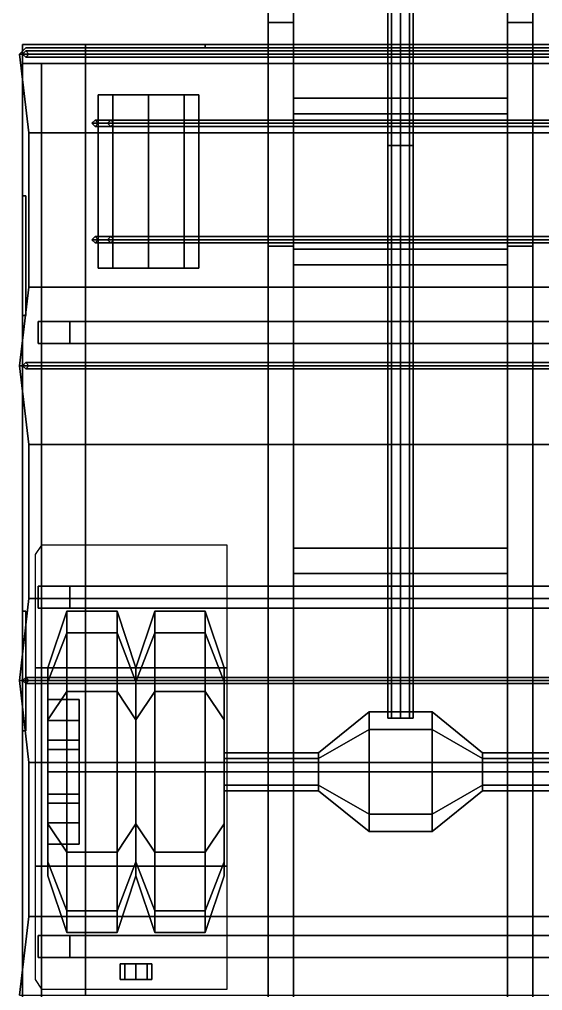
# Model space of a CAD drawing. Header units: millimetres. Extents: x -6.8 to 5, y -4.5 to 4.4.
# Drawn here: x -1.21 to 0.451, y -2.665 to 0.42 of the extents above; entities that cross this region are included whole.
import ezdxf

# ---------------------------------------------------------------- set-up
doc = ezdxf.new("R2010")
doc.units = ezdxf.units.MM
for name, color, linetype in [('cargo_bed', 3, 'Continuous'), ('fenders', 6, 'Continuous'), ('hardback', 6, 'Continuous'), ('tent', 4, 'Continuous'), ('wheels', 2, 'Continuous')]:
    doc.layers.add(name, color=color, linetype=linetype)

msp = doc.modelspace()

# ---------------------------------------------------------------- linework, layer by layer
for points in [[(-0.42, 2.78, 0.69), (-0.42, 0.41, 0.61), (-0.42, -0.3, 0.78), (-0.42, 2.78, 0.78)], [(-0.34, 2.78, 0.69), (-0.34, 0.41, 0.61), (-0.42, 0.41, 0.61), (-0.42, 2.78, 0.69)], [(-0.42, 2.78, 0.78), (-0.42, -0.3, 0.78), (-0.34, -0.3, 0.78), (-0.34, 2.78, 0.78)], [(-0.34, -0.3, 0.78), (-0.34, 0.41, 0.61), (-0.34, 2.78, 0.69), (-0.34, 2.78, 0.78)], [(0.34, 2.78, 0.69), (0.34, 0.41, 0.61), (0.34, -0.3, 0.78), (0.34, 2.78, 0.78)], [(0.34, 2.78, 0.78), (0.34, -0.3, 0.78), (0.42, -0.3, 0.78), (0.42, 2.78, 0.78)], [(0.42, 2.78, 0.69), (0.42, 0.41, 0.61), (0.34, 0.41, 0.61), (0.34, 2.78, 0.69)], [(0.42, -0.3, 0.78), (0.42, 0.41, 0.61), (0.42, 2.78, 0.69), (0.42, 2.78, 0.78)], [(-0.0283, 1.81, 0.4983), (-0.04, 1.81, 0.47), (-0.04, 0.02, 0.66), (-0.0283, 0.02, 0.6883)], [(-0.04, 1.81, 0.47), (-0.0283, 1.81, 0.4417), (-0.0283, 0.02, 0.6317), (-0.04, 0.02, 0.66)], [(0, 1.81, 0.51), (-0.0283, 1.81, 0.4983), (-0.0283, 0.02, 0.6883), (0, 0.02, 0.7)], [(-0.0283, 1.81, 0.4417), (0, 1.81, 0.43), (0, 0.02, 0.62), (-0.0283, 0.02, 0.6317)], [(0.0283, 1.81, 0.4983), (0, 1.81, 0.51), (0, 0.02, 0.7), (0.0283, 0.02, 0.6883)], [(0, 1.81, 0.43), (0.0283, 1.81, 0.4417), (0.0283, 0.02, 0.6317), (0, 0.02, 0.62)], [(0.04, 1.81, 0.47), (0.0283, 1.81, 0.4983), (0.0283, 0.02, 0.6883), (0.04, 0.02, 0.66)], [(0.0283, 1.81, 0.4417), (0.04, 1.81, 0.47), (0.04, 0.02, 0.66), (0.0283, 0.02, 0.6317)], [(-0.42, 0.41, 0.61), (-0.42, -3.17, 0.61), (-0.42, -3.17, 0.78), (-0.42, -0.3, 0.78)], [(-0.34, 0.41, 0.61), (-0.34, -3.09, 0.61), (-0.42, -3.17, 0.61), (-0.42, 0.41, 0.61)], [(-0.34, -3.09, 0.78), (-0.34, -3.09, 0.61), (-0.34, 0.41, 0.61), (-0.34, -0.3, 0.78)], [(0.34, 0.41, 0.61), (0.34, -3.09, 0.61), (0.34, -3.09, 0.78), (0.34, -0.3, 0.78)], [(0.42, 0.41, 0.61), (0.42, -3.17, 0.61), (0.34, -3.09, 0.61), (0.34, 0.41, 0.61)], [(0.42, -3.17, 0.78), (0.42, -3.17, 0.61), (0.42, 0.41, 0.61), (0.42, -0.3, 0.78)], [(-0.96, 0.18, 0.66), (-0.6869, 0.18, 0.5469), (-0.8, 0.18, 0.5), (-0.9131, 0.18, 0.5469)], [(-0.9131, 0.18, 0.7731), (-0.64, 0.18, 0.66), (-0.6869, 0.18, 0.5469), (-0.96, 0.18, 0.66)], [(-0.96, 0.18, 0.66), (-0.9131, 0.18, 0.5469), (-0.9131, -0.37, 0.5469), (-0.96, -0.37, 0.66)], [(-0.9131, 0.18, 0.7731), (-0.96, 0.18, 0.66), (-0.96, -0.37, 0.66), (-0.9131, -0.37, 0.7731)], [(-0.9131, 0.18, 0.5469), (-0.8, 0.18, 0.5), (-0.8, -0.37, 0.5), (-0.9131, -0.37, 0.5469)], [(-0.8, 0.18, 0.82), (-0.9131, 0.18, 0.7731), (-0.9131, -0.37, 0.7731), (-0.8, -0.37, 0.82)], [(-0.8, 0.18, 0.82), (-0.6869, 0.18, 0.7731), (-0.64, 0.18, 0.66), (-0.9131, 0.18, 0.7731)], [(-0.8, 0.18, 0.5), (-0.6869, 0.18, 0.5469), (-0.6869, -0.37, 0.5469), (-0.8, -0.37, 0.5)], [(-0.6869, 0.18, 0.7731), (-0.8, 0.18, 0.82), (-0.8, -0.37, 0.82), (-0.6869, -0.37, 0.7731)], [(-0.6869, 0.18, 0.5469), (-0.64, 0.18, 0.66), (-0.64, -0.37, 0.66), (-0.6869, -0.37, 0.5469)], [(-0.64, 0.18, 0.66), (-0.6869, 0.18, 0.7731), (-0.6869, -0.37, 0.7731), (-0.64, -0.37, 0.66)], [(0, 0.17, 0.5), (0, 0.17, 0.48), (-0.34, 0.17, 0.61), (-0.34, 0.17, 0.63)], [(-0.34, 0.12, 0.61), (-0.34, 0.17, 0.61), (0, 0.17, 0.48), (0, 0.12, 0.48)], [(0, 0.12, 0.5), (0, 0.17, 0.5), (-0.34, 0.17, 0.63), (-0.34, 0.12, 0.63)], [(0, 0.17, 0.5), (0, 0.12, 0.5), (0.34, 0.12, 0.63), (0.34, 0.17, 0.63)], [(0.34, 0.17, 0.63), (0.34, 0.17, 0.61), (0, 0.17, 0.48), (0, 0.17, 0.5)], [(0.34, 0.17, 0.61), (0.34, 0.12, 0.61), (0, 0.12, 0.48), (0, 0.17, 0.48)], [(-0.92, 0.1, 0.53), (-0.93, 0.09, 0.52), (-0.98, 0.09, 0.66), (-0.97, 0.1, 0.66)], [(-0.93, 0.09, 0.8), (-0.92, 0.1, 0.79), (-0.97, 0.1, 0.66), (-0.98, 0.09, 0.66)], [(-0.91, 0.09, 0.54), (-0.92, 0.1, 0.53), (-0.97, 0.1, 0.66), (-0.96, 0.09, 0.66)], [(-0.92, 0.1, 0.79), (-0.91, 0.09, 0.78), (-0.96, 0.09, 0.66), (-0.97, 0.1, 0.66)], [(-0.8, 0.1, 0.49), (-0.8, 0.09, 0.48), (-0.93, 0.09, 0.52), (-0.92, 0.1, 0.53)], [(-0.8, 0.09, 0.84), (-0.8, 0.1, 0.83), (-0.92, 0.1, 0.79), (-0.93, 0.09, 0.8)], [(-0.8, 0.09, 0.5), (-0.8, 0.1, 0.49), (-0.92, 0.1, 0.53), (-0.91, 0.09, 0.54)], [(-0.8, 0.1, 0.83), (-0.8, 0.09, 0.82), (-0.91, 0.09, 0.78), (-0.92, 0.1, 0.79)], [(0.8, 0.1, 0.49), (0.8, 0.09, 0.48), (-0.8, 0.09, 0.48), (-0.8, 0.1, 0.49)], [(0.8, 0.09, 0.5), (0.8, 0.1, 0.49), (-0.8, 0.1, 0.49), (-0.8, 0.09, 0.5)], [(0.8, 0.09, 0.84), (0.8, 0.1, 0.83), (-0.8, 0.1, 0.83), (-0.8, 0.09, 0.84)], [(0.8, 0.1, 0.83), (0.8, 0.09, 0.82), (-0.8, 0.09, 0.82), (-0.8, 0.1, 0.83)], [(-0.34, 0.12, 0.63), (-0.34, 0.12, 0.61), (0, 0.12, 0.48), (0, 0.12, 0.5)], [(0, 0.12, 0.5), (0, 0.12, 0.48), (0.34, 0.12, 0.61), (0.34, 0.12, 0.63)], [(-0.93, 0.09, 0.52), (-0.92, 0.08, 0.53), (-0.97, 0.08, 0.66), (-0.98, 0.09, 0.66)], [(-0.92, 0.08, 0.79), (-0.93, 0.09, 0.8), (-0.98, 0.09, 0.66), (-0.97, 0.08, 0.66)], [(-0.92, 0.08, 0.53), (-0.91, 0.09, 0.54), (-0.96, 0.09, 0.66), (-0.97, 0.08, 0.66)], [(-0.91, 0.09, 0.78), (-0.92, 0.08, 0.79), (-0.97, 0.08, 0.66), (-0.96, 0.09, 0.66)], [(-0.8, 0.09, 0.48), (-0.8, 0.08, 0.49), (-0.92, 0.08, 0.53), (-0.93, 0.09, 0.52)], [(-0.8, 0.08, 0.83), (-0.8, 0.09, 0.84), (-0.93, 0.09, 0.8), (-0.92, 0.08, 0.79)], [(-0.8, 0.08, 0.49), (-0.8, 0.09, 0.5), (-0.91, 0.09, 0.54), (-0.92, 0.08, 0.53)], [(-0.8, 0.09, 0.82), (-0.8, 0.08, 0.83), (-0.92, 0.08, 0.79), (-0.91, 0.09, 0.78)], [(0.8, 0.09, 0.48), (0.8, 0.08, 0.49), (-0.8, 0.08, 0.49), (-0.8, 0.09, 0.48)], [(0.8, 0.08, 0.49), (0.8, 0.09, 0.5), (-0.8, 0.09, 0.5), (-0.8, 0.08, 0.49)], [(0.8, 0.08, 0.83), (0.8, 0.09, 0.84), (-0.8, 0.09, 0.84), (-0.8, 0.08, 0.83)], [(0.8, 0.09, 0.82), (0.8, 0.08, 0.83), (-0.8, 0.08, 0.83), (-0.8, 0.09, 0.82)], [(-0.0283, 0.02, 0.6883), (-0.04, 0.02, 0.66), (-0.04, -1.8, 0.47), (-0.0283, -1.8, 0.4983)], [(-0.04, 0.02, 0.66), (-0.0283, 0.02, 0.6317), (-0.0283, -1.8, 0.4417), (-0.04, -1.8, 0.47)], [(0, 0.02, 0.7), (-0.0283, 0.02, 0.6883), (-0.0283, -1.8, 0.4983), (0, -1.8, 0.51)], [(-0.0283, 0.02, 0.6317), (0, 0.02, 0.62), (0, -1.8, 0.43), (-0.0283, -1.8, 0.4417)], [(0.0283, 0.02, 0.6883), (0, 0.02, 0.7), (0, -1.8, 0.51), (0.0283, -1.8, 0.4983)], [(0, 0.02, 0.62), (0.0283, 0.02, 0.6317), (0.0283, -1.8, 0.4417), (0, -1.8, 0.43)], [(0.04, 0.02, 0.66), (0.0283, 0.02, 0.6883), (0.0283, -1.8, 0.4983), (0.04, -1.8, 0.47)], [(0.0283, 0.02, 0.6317), (0.04, 0.02, 0.66), (0.04, -1.8, 0.47), (0.0283, -1.8, 0.4417)], [(-0.92, -0.27, 0.53), (-0.93, -0.28, 0.52), (-0.98, -0.28, 0.66), (-0.97, -0.27, 0.66)], [(-0.93, -0.28, 0.8), (-0.92, -0.27, 0.79), (-0.97, -0.27, 0.66), (-0.98, -0.28, 0.66)], [(-0.91, -0.28, 0.54), (-0.92, -0.27, 0.53), (-0.97, -0.27, 0.66), (-0.96, -0.28, 0.66)], [(-0.92, -0.27, 0.79), (-0.91, -0.28, 0.78), (-0.96, -0.28, 0.66), (-0.97, -0.27, 0.66)], [(-0.8, -0.27, 0.49), (-0.8, -0.28, 0.48), (-0.93, -0.28, 0.52), (-0.92, -0.27, 0.53)], [(-0.8, -0.28, 0.84), (-0.8, -0.27, 0.83), (-0.92, -0.27, 0.79), (-0.93, -0.28, 0.8)], [(-0.8, -0.28, 0.5), (-0.8, -0.27, 0.49), (-0.92, -0.27, 0.53), (-0.91, -0.28, 0.54)], [(-0.8, -0.27, 0.83), (-0.8, -0.28, 0.82), (-0.91, -0.28, 0.78), (-0.92, -0.27, 0.79)], [(0.8, -0.27, 0.49), (0.8, -0.28, 0.48), (-0.8, -0.28, 0.48), (-0.8, -0.27, 0.49)], [(0.8, -0.28, 0.5), (0.8, -0.27, 0.49), (-0.8, -0.27, 0.49), (-0.8, -0.28, 0.5)], [(0.8, -0.28, 0.84), (0.8, -0.27, 0.83), (-0.8, -0.27, 0.83), (-0.8, -0.28, 0.84)], [(0.8, -0.27, 0.83), (0.8, -0.28, 0.82), (-0.8, -0.28, 0.82), (-0.8, -0.27, 0.83)], [(-0.93, -0.28, 0.52), (-0.92, -0.29, 0.53), (-0.97, -0.29, 0.66), (-0.98, -0.28, 0.66)], [(-0.92, -0.29, 0.79), (-0.93, -0.28, 0.8), (-0.98, -0.28, 0.66), (-0.97, -0.29, 0.66)], [(-0.92, -0.29, 0.53), (-0.91, -0.28, 0.54), (-0.96, -0.28, 0.66), (-0.97, -0.29, 0.66)], [(-0.91, -0.28, 0.78), (-0.92, -0.29, 0.79), (-0.97, -0.29, 0.66), (-0.96, -0.28, 0.66)], [(-0.8, -0.28, 0.48), (-0.8, -0.29, 0.49), (-0.92, -0.29, 0.53), (-0.93, -0.28, 0.52)], [(-0.8, -0.29, 0.83), (-0.8, -0.28, 0.84), (-0.93, -0.28, 0.8), (-0.92, -0.29, 0.79)], [(-0.8, -0.29, 0.49), (-0.8, -0.28, 0.5), (-0.91, -0.28, 0.54), (-0.92, -0.29, 0.53)], [(-0.8, -0.28, 0.82), (-0.8, -0.29, 0.83), (-0.92, -0.29, 0.79), (-0.91, -0.28, 0.78)], [(0.8, -0.28, 0.48), (0.8, -0.29, 0.49), (-0.8, -0.29, 0.49), (-0.8, -0.28, 0.48)], [(0.8, -0.29, 0.49), (0.8, -0.28, 0.5), (-0.8, -0.28, 0.5), (-0.8, -0.29, 0.49)], [(0.8, -0.29, 0.83), (0.8, -0.28, 0.84), (-0.8, -0.28, 0.84), (-0.8, -0.29, 0.83)], [(0.8, -0.28, 0.82), (0.8, -0.29, 0.83), (-0.8, -0.29, 0.83), (-0.8, -0.28, 0.82)], [(-0.42, -0.3, 0.95), (-0.42, -3.69, 0.95), (-0.34, -3.69, 0.95), (-0.34, -0.3, 0.95)], [(-0.42, -0.3, 0.78), (-0.42, -3.17, 0.78), (-0.42, -3.69, 0.95), (-0.42, -0.3, 0.95)], [(-0.34, -0.3, 0.95), (-0.34, -0.3, 0.78), (-0.42, -0.3, 0.78), (-0.42, -0.3, 0.95)], [(-0.34, -3.69, 0.95), (-0.34, -3.17, 0.78), (-0.34, -0.3, 0.78), (-0.34, -0.3, 0.95)], [(0.34, -0.3, 0.78), (0.34, -3.17, 0.78), (0.34, -3.69, 0.95), (0.34, -0.3, 0.95)], [(0.34, -0.3, 0.95), (0.34, -3.69, 0.95), (0.42, -3.69, 0.95), (0.42, -0.3, 0.95)], [(0.42, -0.3, 0.95), (0.42, -0.3, 0.78), (0.34, -0.3, 0.78), (0.34, -0.3, 0.95)], [(0.42, -3.69, 0.95), (0.42, -3.17, 0.78), (0.42, -0.3, 0.78), (0.42, -0.3, 0.95)], [(0, -0.31, 0.5), (0, -0.31, 0.48), (-0.34, -0.31, 0.61), (-0.34, -0.31, 0.63)], [(0, -0.36, 0.5), (0, -0.31, 0.5), (-0.34, -0.31, 0.63), (-0.34, -0.36, 0.63)], [(-0.34, -0.36, 0.61), (-0.34, -0.31, 0.61), (0, -0.31, 0.48), (0, -0.36, 0.48)], [(0, -0.31, 0.5), (0, -0.36, 0.5), (0.34, -0.36, 0.63), (0.34, -0.31, 0.63)], [(0.34, -0.31, 0.63), (0.34, -0.31, 0.61), (0, -0.31, 0.48), (0, -0.31, 0.5)], [(0.34, -0.31, 0.61), (0.34, -0.36, 0.61), (0, -0.36, 0.48), (0, -0.31, 0.48)], [(-0.6869, -0.37, 0.7731), (-0.96, -0.37, 0.66), (-0.9131, -0.37, 0.5469), (-0.64, -0.37, 0.66)], [(-0.8, -0.37, 0.82), (-0.9131, -0.37, 0.7731), (-0.96, -0.37, 0.66), (-0.6869, -0.37, 0.7731)], [(-0.64, -0.37, 0.66), (-0.9131, -0.37, 0.5469), (-0.8, -0.37, 0.5), (-0.6869, -0.37, 0.5469)], [(-0.34, -0.36, 0.63), (-0.34, -0.36, 0.61), (0, -0.36, 0.48), (0, -0.36, 0.5)], [(0, -0.36, 0.5), (0, -0.36, 0.48), (0.34, -0.36, 0.61), (0.34, -0.36, 0.63)], [(0.34, -1.26, 0.78), (0.34, -1.26, 0.61), (-0.34, -1.26, 0.61), (-0.34, -1.26, 0.78)], [(-0.34, -1.26, 0.61), (0.34, -1.26, 0.61), (0.34, -1.34, 0.61), (-0.34, -1.34, 0.61)], [(-0.34, -1.34, 0.78), (0.34, -1.34, 0.78), (0.34, -1.26, 0.78), (-0.34, -1.26, 0.78)], [(-0.34, -1.34, 0.61), (0.34, -1.34, 0.61), (0.34, -1.34, 0.78), (-0.34, -1.34, 0.78)], [(-0.26, -1.91, 0.47), (-0.26, -1.9276, 0.5124), (-0.1, -1.8356, 0.6044), (-0.1, -1.78, 0.47)], [(-0.26, -1.9276, 0.4276), (-0.26, -1.91, 0.47), (-0.1, -1.78, 0.47), (-0.1, -1.8356, 0.3356)], [(0.1, -1.8356, 0.6044), (0.1, -1.78, 0.47), (-0.1, -1.78, 0.47), (-0.1, -1.8356, 0.6044)], [(0.1, -1.78, 0.47), (0.1, -1.8356, 0.3356), (-0.1, -1.8356, 0.3356), (-0.1, -1.78, 0.47)], [(0.26, -1.9276, 0.5124), (0.26, -1.91, 0.47), (0.1, -1.78, 0.47), (0.1, -1.8356, 0.6044)], [(0.26, -1.91, 0.47), (0.26, -1.9276, 0.4276), (0.1, -1.8356, 0.3356), (0.1, -1.78, 0.47)], [(-0.26, -1.9276, 0.5124), (-0.26, -1.97, 0.53), (-0.1, -1.97, 0.66), (-0.1, -1.8356, 0.6044)], [(-0.26, -1.97, 0.41), (-0.26, -1.9276, 0.4276), (-0.1, -1.8356, 0.3356), (-0.1, -1.97, 0.28)], [(0.1, -1.97, 0.66), (0.1, -1.8356, 0.6044), (-0.1, -1.8356, 0.6044), (-0.1, -1.97, 0.66)], [(0.1, -1.8356, 0.3356), (0.1, -1.97, 0.28), (-0.1, -1.97, 0.28), (-0.1, -1.8356, 0.3356)], [(0.26, -1.97, 0.53), (0.26, -1.9276, 0.5124), (0.1, -1.8356, 0.6044), (0.1, -1.97, 0.66)], [(0.26, -1.9276, 0.4276), (0.26, -1.97, 0.41), (0.1, -1.97, 0.28), (0.1, -1.8356, 0.3356)], [(-0.26, -1.9276, 0.5124), (-0.26, -1.91, 0.47), (-0.56, -1.91, 0.47), (-0.56, -1.9276, 0.5124)], [(-0.26, -1.91, 0.47), (-0.26, -1.9276, 0.4276), (-0.56, -1.9276, 0.4276), (-0.56, -1.91, 0.47)], [(0.26, -1.91, 0.47), (0.26, -1.9276, 0.5124), (0.56, -1.9276, 0.5124), (0.56, -1.91, 0.47)], [(0.26, -1.9276, 0.4276), (0.26, -1.91, 0.47), (0.56, -1.91, 0.47), (0.56, -1.9276, 0.4276)], [(-0.26, -1.97, 0.53), (-0.26, -1.9276, 0.5124), (-0.56, -1.9276, 0.5124), (-0.56, -1.97, 0.53)], [(-0.26, -1.9276, 0.4276), (-0.26, -1.97, 0.41), (-0.56, -1.97, 0.41), (-0.56, -1.9276, 0.4276)], [(0.26, -1.9276, 0.5124), (0.26, -1.97, 0.53), (0.56, -1.97, 0.53), (0.56, -1.9276, 0.5124)], [(0.26, -1.97, 0.41), (0.26, -1.9276, 0.4276), (0.56, -1.9276, 0.4276), (0.56, -1.97, 0.41)], [(-0.26, -2.0124, 0.5124), (-0.26, -1.97, 0.53), (-0.56, -1.97, 0.53), (-0.56, -2.0124, 0.5124)], [(-0.26, -1.97, 0.41), (-0.26, -2.0124, 0.4276), (-0.56, -2.0124, 0.4276), (-0.56, -1.97, 0.41)], [(-0.26, -1.97, 0.53), (-0.26, -2.0124, 0.5124), (-0.1, -2.1044, 0.6044), (-0.1, -1.97, 0.66)], [(-0.26, -2.0124, 0.4276), (-0.26, -1.97, 0.41), (-0.1, -1.97, 0.28), (-0.1, -2.1044, 0.3356)], [(0.1, -2.1044, 0.6044), (0.1, -1.97, 0.66), (-0.1, -1.97, 0.66), (-0.1, -2.1044, 0.6044)], [(0.1, -1.97, 0.28), (0.1, -2.1044, 0.3356), (-0.1, -2.1044, 0.3356), (-0.1, -1.97, 0.28)], [(0.26, -2.0124, 0.5124), (0.26, -1.97, 0.53), (0.1, -1.97, 0.66), (0.1, -2.1044, 0.6044)], [(0.26, -1.97, 0.41), (0.26, -2.0124, 0.4276), (0.1, -2.1044, 0.3356), (0.1, -1.97, 0.28)], [(0.26, -1.97, 0.53), (0.26, -2.0124, 0.5124), (0.56, -2.0124, 0.5124), (0.56, -1.97, 0.53)], [(0.26, -2.0124, 0.4276), (0.26, -1.97, 0.41), (0.56, -1.97, 0.41), (0.56, -2.0124, 0.4276)], [(-0.26, -2.03, 0.47), (-0.26, -2.0124, 0.5124), (-0.56, -2.0124, 0.5124), (-0.56, -2.03, 0.47)], [(-0.26, -2.0124, 0.4276), (-0.26, -2.03, 0.47), (-0.56, -2.03, 0.47), (-0.56, -2.0124, 0.4276)], [(-0.26, -2.0124, 0.5124), (-0.26, -2.03, 0.47), (-0.1, -2.16, 0.47), (-0.1, -2.1044, 0.6044)], [(-0.26, -2.03, 0.47), (-0.26, -2.0124, 0.4276), (-0.1, -2.1044, 0.3356), (-0.1, -2.16, 0.47)], [(0.26, -2.03, 0.47), (0.26, -2.0124, 0.5124), (0.1, -2.1044, 0.6044), (0.1, -2.16, 0.47)], [(0.26, -2.0124, 0.4276), (0.26, -2.03, 0.47), (0.1, -2.16, 0.47), (0.1, -2.1044, 0.3356)], [(0.26, -2.0124, 0.5124), (0.26, -2.03, 0.47), (0.56, -2.03, 0.47), (0.56, -2.0124, 0.5124)], [(0.26, -2.03, 0.47), (0.26, -2.0124, 0.4276), (0.56, -2.0124, 0.4276), (0.56, -2.03, 0.47)], [(0.1, -2.16, 0.47), (0.1, -2.1044, 0.6044), (-0.1, -2.1044, 0.6044), (-0.1, -2.16, 0.47)], [(0.1, -2.1044, 0.3356), (0.1, -2.16, 0.47), (-0.1, -2.16, 0.47), (-0.1, -2.1044, 0.3356)], [(-0.8754, -2.58, 0.7454), (-0.89, -2.58, 0.71), (-0.89, -2.63, 0.71), (-0.8754, -2.63, 0.7454)], [(-0.89, -2.58, 0.71), (-0.8754, -2.58, 0.6746), (-0.8754, -2.63, 0.6746), (-0.89, -2.63, 0.71)], [(-0.84, -2.58, 0.76), (-0.8754, -2.58, 0.7454), (-0.8754, -2.63, 0.7454), (-0.84, -2.63, 0.76)], [(-0.8754, -2.58, 0.6746), (-0.84, -2.58, 0.66), (-0.84, -2.63, 0.66), (-0.8754, -2.63, 0.6746)], [(-0.8046, -2.58, 0.7454), (-0.84, -2.58, 0.76), (-0.84, -2.63, 0.76), (-0.8046, -2.63, 0.7454)], [(-0.84, -2.58, 0.66), (-0.8046, -2.58, 0.6746), (-0.8046, -2.63, 0.6746), (-0.84, -2.63, 0.66)], [(-0.79, -2.58, 0.71), (-0.8046, -2.58, 0.7454), (-0.8046, -2.63, 0.7454), (-0.79, -2.63, 0.71)], [(-0.8046, -2.58, 0.6746), (-0.79, -2.58, 0.71), (-0.79, -2.63, 0.71), (-0.8046, -2.63, 0.6746)], [(-0.8754, -2.63, 0.7454), (-0.89, -2.63, 0.71), (-0.8754, -2.63, 0.6746), (-0.84, -2.63, 0.66)], [(-0.84, -2.63, 0.76), (-0.8754, -2.63, 0.7454), (-0.79, -2.63, 0.71), (-0.8046, -2.63, 0.7454)], [(-0.8754, -2.63, 0.7454), (-0.84, -2.63, 0.66), (-0.8046, -2.63, 0.6746), (-0.79, -2.63, 0.71)]]:
    msp.add_3dface(points)
at = {"layer": 'cargo_bed'}
for points in [[(1.2, 0.34, 1.13), (1.2, -3.7, 1.13), (-1.2, -3.7, 1.13), (-1.2, 0.34, 1.13)], [(-1.2, 0.34, 1.85), (-1.2, 0.28, 1.85), (1.2, 0.28, 1.85), (1.2, 0.34, 1.85)], [(-1.2, 0.28, 1.74), (-1.2, 0.28, 1.85), (-1.2, 0.34, 1.85), (-1.2, 0.34, 1.13)], [(-1.2, 0.34, 1.13), (-1.2, 0.34, 1.85), (1.2, 0.34, 1.85), (1.2, 0.34, 1.13)], [(-1.2, -3.7, 1.13), (-1.2, -3.7, 1.74), (-1.2, 0.28, 1.74), (-1.2, 0.34, 1.13)], [(-1.2, 0.31, 2.56), (-1.19, 0.32, 2.56), (-1.19, 0.32, 1.85), (-1.2, 0.31, 1.85)], [(-1, 0.31, 2.73), (-1, 0.32, 2.72), (-1.19, 0.32, 2.56), (-1.2, 0.31, 2.56)], [(-1.19, 0.3, 2.56), (-1.2, 0.31, 2.56), (-1.2, 0.31, 1.85), (-1.19, 0.3, 1.85)], [(-1, 0.3, 2.72), (-1, 0.31, 2.73), (-1.2, 0.31, 2.56), (-1.19, 0.3, 2.56)], [(-1.19, 0.32, 2.56), (-1.18, 0.31, 2.56), (-1.18, 0.31, 1.85), (-1.19, 0.32, 1.85)], [(-1, 0.32, 2.72), (-1, 0.31, 2.71), (-1.18, 0.31, 2.56), (-1.19, 0.32, 2.56)], [(-1.18, 0.31, 2.56), (-1.19, 0.3, 2.56), (-1.19, 0.3, 1.85), (-1.18, 0.31, 1.85)], [(-1, 0.31, 2.71), (-1, 0.3, 2.72), (-1.19, 0.3, 2.56), (-1.18, 0.31, 2.56)], [(1, 0.31, 2.73), (1, 0.32, 2.72), (-1, 0.32, 2.72), (-1, 0.31, 2.73)], [(1, 0.32, 2.72), (1, 0.31, 2.71), (-1, 0.31, 2.71), (-1, 0.32, 2.72)], [(1, 0.3, 2.72), (1, 0.31, 2.73), (-1, 0.31, 2.73), (-1, 0.3, 2.72)], [(1, 0.31, 2.71), (1, 0.3, 2.72), (-1, 0.3, 2.72), (-1, 0.31, 2.71)], [(-1.2, -3.7, 1.74), (-1.14, -3.64, 1.74), (-1.14, 0.28, 1.74), (-1.2, 0.28, 1.74)], [(1.2, 0.28, 1.74), (1.2, 0.28, 1.85), (-1.2, 0.28, 1.85), (-1.2, 0.28, 1.74)], [(-1.14, 0.28, 1.19), (-1.14, -3.64, 1.19), (1.14, -3.64, 1.19), (1.14, 0.28, 1.19)], [(1.14, 0.28, 1.19), (1.14, 0.28, 1.74), (-1.14, 0.28, 1.74), (-1.14, 0.28, 1.19)], [(-1.14, 0.28, 1.19), (-1.14, 0.28, 1.74), (-1.14, -3.64, 1.74), (-1.14, -3.64, 1.19)], [(-1.15, -0.54, 1.05), (-1.15, -0.61, 1.05), (-1.15, -0.61, 1.13), (-1.15, -0.54, 1.13)], [(1.15, -0.54, 1.13), (1.15, -0.54, 1.05), (-1.15, -0.54, 1.05), (-1.15, -0.54, 1.13)], [(1.15, -0.54, 1.05), (1.05, -0.54, 0.95), (-1.05, -0.54, 0.95), (-1.15, -0.54, 1.05)], [(-1.05, -0.54, 0.95), (-1.05, -0.61, 0.95), (-1.15, -0.61, 1.05), (-1.15, -0.54, 1.05)], [(1.05, -0.54, 0.95), (1.05, -0.61, 0.95), (-1.05, -0.61, 0.95), (-1.05, -0.54, 0.95)], [(-1.15, -0.61, 1.13), (-1.15, -0.61, 1.05), (1.15, -0.61, 1.05), (1.15, -0.61, 1.13)], [(-1.15, -0.61, 1.05), (-1.05, -0.61, 0.95), (1.05, -0.61, 0.95), (1.15, -0.61, 1.05)], [(-1.2, -0.68, 2.56), (-1.19, -0.67, 2.56), (-1.19, -0.67, 1.74), (-1.2, -0.68, 1.74)], [(-1, -0.68, 2.73), (-1, -0.67, 2.72), (-1.19, -0.67, 2.56), (-1.2, -0.68, 2.56)], [(-1.19, -0.67, 2.56), (-1.18, -0.68, 2.56), (-1.18, -0.68, 1.74), (-1.19, -0.67, 1.74)], [(-1, -0.67, 2.72), (-1, -0.68, 2.71), (-1.18, -0.68, 2.56), (-1.19, -0.67, 2.56)], [(1, -0.67, 2.72), (1, -0.68, 2.71), (-1, -0.68, 2.71), (-1, -0.67, 2.72)], [(1, -0.68, 2.73), (1, -0.67, 2.72), (-1, -0.67, 2.72), (-1, -0.68, 2.73)], [(-1.19, -0.69, 2.56), (-1.2, -0.68, 2.56), (-1.2, -0.68, 1.74), (-1.19, -0.69, 1.74)], [(-1, -0.69, 2.72), (-1, -0.68, 2.73), (-1.2, -0.68, 2.56), (-1.19, -0.69, 2.56)], [(-1.18, -0.68, 2.56), (-1.19, -0.69, 2.56), (-1.19, -0.69, 1.74), (-1.18, -0.68, 1.74)], [(-1, -0.68, 2.71), (-1, -0.69, 2.72), (-1.19, -0.69, 2.56), (-1.18, -0.68, 2.56)], [(1, -0.68, 2.71), (1, -0.69, 2.72), (-1, -0.69, 2.72), (-1, -0.68, 2.71)], [(1, -0.69, 2.72), (1, -0.68, 2.73), (-1, -0.68, 2.73), (-1, -0.69, 2.72)], [(1.15, -1.38, 1.13), (1.15, -1.38, 1.05), (-1.15, -1.38, 1.05), (-1.15, -1.38, 1.13)], [(-1.15, -1.38, 1.05), (-1.15, -1.45, 1.05), (-1.15, -1.45, 1.13), (-1.15, -1.38, 1.13)], [(1.15, -1.38, 1.05), (1.05, -1.38, 0.95), (-1.05, -1.38, 0.95), (-1.15, -1.38, 1.05)], [(-1.05, -1.38, 0.95), (-1.05, -1.45, 0.95), (-1.15, -1.45, 1.05), (-1.15, -1.38, 1.05)], [(1.05, -1.38, 0.95), (1.05, -1.45, 0.95), (-1.05, -1.45, 0.95), (-1.05, -1.38, 0.95)], [(-1.15, -1.45, 1.13), (-1.15, -1.45, 1.05), (1.15, -1.45, 1.05), (1.15, -1.45, 1.13)], [(-1.15, -1.45, 1.05), (-1.05, -1.45, 0.95), (1.05, -1.45, 0.95), (1.15, -1.45, 1.05)], [(-1.2, -1.68, 2.56), (-1.19, -1.67, 2.56), (-1.19, -1.67, 1.74), (-1.2, -1.68, 1.74)], [(-1, -1.68, 2.73), (-1, -1.67, 2.72), (-1.19, -1.67, 2.56), (-1.2, -1.68, 2.56)], [(-1.19, -1.69, 2.56), (-1.2, -1.68, 2.56), (-1.2, -1.68, 1.74), (-1.19, -1.69, 1.74)], [(-1, -1.69, 2.72), (-1, -1.68, 2.73), (-1.2, -1.68, 2.56), (-1.19, -1.69, 2.56)], [(-1.19, -1.67, 2.56), (-1.18, -1.68, 2.56), (-1.18, -1.68, 1.74), (-1.19, -1.67, 1.74)], [(-1, -1.67, 2.72), (-1, -1.68, 2.71), (-1.18, -1.68, 2.56), (-1.19, -1.67, 2.56)], [(-1.18, -1.68, 2.56), (-1.19, -1.69, 2.56), (-1.19, -1.69, 1.74), (-1.18, -1.68, 1.74)], [(-1, -1.68, 2.71), (-1, -1.69, 2.72), (-1.19, -1.69, 2.56), (-1.18, -1.68, 2.56)], [(1, -1.68, 2.73), (1, -1.67, 2.72), (-1, -1.67, 2.72), (-1, -1.68, 2.73)], [(1, -1.67, 2.72), (1, -1.68, 2.71), (-1, -1.68, 2.71), (-1, -1.67, 2.72)], [(1, -1.69, 2.72), (1, -1.68, 2.73), (-1, -1.68, 2.73), (-1, -1.69, 2.72)], [(1, -1.68, 2.71), (1, -1.69, 2.72), (-1, -1.69, 2.72), (-1, -1.68, 2.71)], [(-1.15, -2.49, 1.05), (-1.15, -2.56, 1.05), (-1.15, -2.56, 1.13), (-1.15, -2.49, 1.13)], [(1.15, -2.49, 1.13), (1.15, -2.49, 1.05), (-1.15, -2.49, 1.05), (-1.15, -2.49, 1.13)], [(1.15, -2.49, 1.05), (1.05, -2.49, 0.95), (-1.05, -2.49, 0.95), (-1.15, -2.49, 1.05)], [(-1.05, -2.49, 0.95), (-1.05, -2.56, 0.95), (-1.15, -2.56, 1.05), (-1.15, -2.49, 1.05)], [(1.05, -2.49, 0.95), (1.05, -2.56, 0.95), (-1.05, -2.56, 0.95), (-1.05, -2.49, 0.95)], [(-1.15, -2.56, 1.13), (-1.15, -2.56, 1.05), (1.15, -2.56, 1.05), (1.15, -2.56, 1.13)], [(-1.15, -2.56, 1.05), (-1.05, -2.56, 0.95), (1.05, -2.56, 0.95), (1.15, -2.56, 1.05)]]:
    msp.add_3dface(points, dxfattribs=at)
at = {"layer": 'fenders'}
for points in [[(-1.14, -1.64, 1.05), (-1.14, -1.25, 0.56), (-1.16, -1.28, 0.56), (-1.16, -1.64, 1.02)], [(-0.55, -1.64, 1.05), (-0.55, -1.25, 0.56), (-1.14, -1.25, 0.56), (-1.14, -1.64, 1.05)], [(-1.14, -2.27, 1.05), (-1.14, -1.64, 1.05), (-1.16, -1.64, 1.02), (-1.16, -2.27, 1.02)], [(-0.55, -2.27, 1.05), (-0.55, -1.64, 1.05), (-1.14, -1.64, 1.05), (-1.14, -2.27, 1.05)], [(-1.14, -2.66, 0.56), (-1.14, -2.27, 1.05), (-1.16, -2.27, 1.02), (-1.16, -2.63, 0.56)], [(-0.55, -2.66, 0.56), (-0.55, -2.27, 1.05), (-1.14, -2.27, 1.05), (-1.14, -2.66, 0.56)]]:
    msp.add_3dface(points, dxfattribs=at)
at = {"layer": 'hardback'}
for points in [[(1.2, -3.7, 2.74), (1.2, 0.34, 2.74), (-1.2, 0.34, 2.74), (-1.2, -3.7, 2.74)], [(1.2, 0.34, 2.74), (0.62, 0.34, 2.6), (-0.62, 0.34, 2.6), (-1.2, 0.34, 2.74)], [(-1.2, -3.7, 2.74), (-1.2, 0.34, 2.74), (-1.2, -0.14, 2.6), (-1.2, -0.52, 2.6)], [(-1.2, 0.28, 1.85), (-1.2, 0.34, 2.74), (-1.2, 0.34, 1.85), (-1.2, 0.28, 1.85)], [(0.62, 0.34, 2.44), (1.2, 0.34, 1.85), (-1.2, 0.34, 1.85), (-0.62, 0.34, 2.44)], [(-0.62, 0.34, 2.44), (-1.2, 0.34, 1.85), (-1.2, 0.34, 1.85), (-1, 0.34, 2.44)], [(-1, 0.34, 2.6), (-1, 0.34, 2.44), (-1.2, 0.34, 1.85), (-1.2, 0.34, 2.74)], [(-1.2, 0.34, 2.74), (-0.62, 0.34, 2.6), (-1, 0.34, 2.6), (-1.2, 0.34, 2.74)], [(-1.2, 0.34, 2.74), (-1.2, 0.28, 1.85), (-1.2, -0.14, 2.44), (-1.2, -0.14, 2.6)], [(-0.62, 0.34, 2.6), (-0.62, 0.33, 2.6), (-1, 0.33, 2.6), (-1, 0.34, 2.6)], [(-0.62, 0.33, 2.44), (-0.62, 0.34, 2.44), (-1, 0.34, 2.44), (-1, 0.33, 2.44)], [(-1, 0.33, 2.6), (-1, 0.33, 2.44), (-1, 0.34, 2.44), (-1, 0.34, 2.6)], [(-0.62, 0.34, 2.6), (-0.62, 0.34, 2.44), (-0.62, 0.33, 2.44), (-0.62, 0.33, 2.6)], [(0.62, 0.34, 2.6), (0.62, 0.34, 2.44), (-0.62, 0.34, 2.44), (-0.62, 0.34, 2.6)], [(-0.62, 0.33, 2.6), (-0.62, 0.33, 2.44), (-1, 0.33, 2.44), (-1, 0.33, 2.6)], [(-1.2, -3.7, 1.74), (-1.2, 0.28, 1.85), (-1.2, 0.28, 1.74), (-1.2, -3.7, 1.74)], [(-1.2, -1.46, 2.44), (-1.2, 0.28, 1.85), (-1.2, -3.7, 1.74), (-1.2, -1.84, 2.44)], [(-1.2, -0.52, 2.44), (-1.2, 0.28, 1.85), (-1.2, 0.28, 1.85), (-1.2, -1.46, 2.44)], [(-1.2, -0.14, 2.44), (-1.2, 0.28, 1.85), (-1.2, 0.28, 1.85), (-1.2, -0.52, 2.44)], [(-1.2, -0.14, 2.6), (-1.2, -0.14, 2.44), (-1.19, -0.14, 2.44), (-1.19, -0.14, 2.6)], [(-1.19, -0.14, 2.44), (-1.2, -0.14, 2.44), (-1.2, -0.52, 2.44), (-1.19, -0.52, 2.44)], [(-1.2, -0.14, 2.6), (-1.19, -0.14, 2.6), (-1.19, -0.52, 2.6), (-1.2, -0.52, 2.6)], [(-1.19, -0.14, 2.6), (-1.19, -0.14, 2.44), (-1.19, -0.52, 2.44), (-1.19, -0.52, 2.6)], [(-1.19, -0.52, 2.6), (-1.19, -0.52, 2.44), (-1.2, -0.52, 2.44), (-1.2, -0.52, 2.6)], [(-1.2, -0.52, 2.6), (-1.2, -0.52, 2.44), (-1.2, -1.46, 2.44), (-1.2, -1.46, 2.6)], [(-1.2, -3.7, 2.74), (-1.2, -0.52, 2.6), (-1.2, -1.46, 2.6), (-1.2, -3.7, 2.74)], [(-1.2, -1.46, 2.6), (-1.19, -1.46, 2.6), (-1.19, -1.84, 2.6), (-1.2, -1.84, 2.6)], [(-1.19, -1.46, 2.44), (-1.2, -1.46, 2.44), (-1.2, -1.84, 2.44), (-1.19, -1.84, 2.44)], [(-1.2, -1.46, 2.6), (-1.2, -1.46, 2.44), (-1.19, -1.46, 2.44), (-1.19, -1.46, 2.6)], [(-1.2, -3.7, 2.74), (-1.2, -1.46, 2.6), (-1.2, -1.84, 2.6), (-1.2, -3.7, 2.74)], [(-1.19, -1.46, 2.6), (-1.19, -1.46, 2.44), (-1.19, -1.84, 2.44), (-1.19, -1.84, 2.6)], [(-1.19, -1.84, 2.6), (-1.19, -1.84, 2.44), (-1.2, -1.84, 2.44), (-1.2, -1.84, 2.6)], [(-1.2, -3.7, 2.74), (-1.2, -1.84, 2.6), (-1.2, -2.95, 2.6), (-1.2, -3.7, 2.74)], [(-1.2, -1.84, 2.6), (-1.2, -1.84, 2.44), (-1.2, -2.95, 2.44), (-1.2, -2.95, 2.6)], [(-1.2, -1.84, 2.44), (-1.2, -3.7, 1.74), (-1.2, -3.7, 1.74), (-1.2, -2.95, 2.44)]]:
    msp.add_3dface(points, dxfattribs=at)
at = {"layer": 'tent'}
for points in [[(-1.19, 0.33, 1.85), (-1.21, 0.31, 1.85), (-1.21, 0.31, 2.56), (-1.19, 0.33, 2.56)], [(-1.19, 0.33, 2.56), (-1.21, 0.31, 2.56), (-1, 0.31, 2.74), (-1, 0.33, 2.72)], [(-1.21, 0.31, 1.74), (-1.18, 0.06, 1.74), (-1.18, 0.06, 2.56), (-1.21, 0.31, 2.56)], [(-1.21, 0.31, 2.56), (-1.18, 0.06, 2.56), (-1, 0.06, 2.72), (-1, 0.31, 2.74)], [(0.2, 0.33, 2.43), (1.19, 0.33, 1.85), (-1.19, 0.33, 1.85), (-0.2, 0.33, 2.43)], [(-0.22, 0.33, 2.61), (-0.22, 0.33, 2.45), (-1.19, 0.33, 1.85), (-1, 0.33, 2.72)], [(-0.22, 0.33, 2.45), (-0.2, 0.33, 2.43), (-1.19, 0.33, 1.85)], [(-1.19, 0.33, 1.85), (-1.19, 0.33, 2.56), (-1, 0.33, 2.72), (-1.19, 0.33, 1.85)], [(1, 0.31, 2.74), (1, 0.33, 2.72), (-1, 0.33, 2.72), (-1, 0.31, 2.74)], [(1, 0.33, 2.72), (0.2, 0.33, 2.63), (-0.2, 0.33, 2.63), (-1, 0.33, 2.72)], [(-0.2, 0.33, 2.63), (-0.22, 0.33, 2.61), (-1, 0.33, 2.72)], [(-1, 0.31, 2.74), (-1, 0.06, 2.72), (1, 0.06, 2.72), (1, 0.31, 2.74)], [(1.19, 0.33, 1.85), (1.19, 0.33, 1.85), (0.2, 0.33, 2.43), (0.22, 0.33, 2.45)], [(1, 0.33, 2.72), (1, 0.33, 2.72), (0.22, 0.33, 2.61), (0.2, 0.33, 2.63)], [(1, 0.33, 2.72), (1.19, 0.33, 1.85), (0.22, 0.33, 2.45), (0.22, 0.33, 2.61)], [(-1.18, 0.06, 1.74), (-1.18, 0.06, 1.74), (-1.18, -0.1, 2.4), (-1.18, -0.08, 2.42)], [(-1.18, 0.06, 1.74), (-1.18, -0.08, 2.42), (-1.18, -0.08, 2.49), (-1.18, 0.06, 2.56)], [(-1.18, 0.06, 1.74), (-1.18, -0.43, 1.74), (-1.18, -0.27, 2.4), (-1.18, -0.1, 2.4)], [(-1.18, 0.06, 2.56), (-1.18, -0.43, 2.56), (-1, -0.43, 2.72), (-1, 0.06, 2.72)], [(-1.18, -0.08, 2.49), (-1.18, -0.08, 2.49), (-1.18, -0.1, 2.51), (-1.18, 0.06, 2.56)], [(-1.18, -0.1, 2.51), (-1.18, -0.27, 2.51), (-1.18, -0.43, 2.56), (-1.18, 0.06, 2.56)], [(1, -0.43, 2.72), (1, 0.06, 2.72), (-1, 0.06, 2.72), (-1, -0.43, 2.72)], [(-1.18, -0.43, 1.74), (-1.18, -0.43, 1.74), (-1.18, -0.29, 2.42), (-1.18, -0.27, 2.4)], [(-1.18, -0.43, 2.56), (-1.18, -0.43, 2.56), (-1.18, -0.27, 2.51), (-1.18, -0.29, 2.49)], [(-1.18, -0.29, 2.42), (-1.18, -0.43, 1.74), (-1.18, -0.43, 2.56), (-1.18, -0.29, 2.49)], [(-1.18, -0.43, 1.74), (-1.21, -0.68, 1.74), (-1.21, -0.68, 2.56), (-1.18, -0.43, 2.56)], [(-1.18, -0.43, 2.56), (-1.21, -0.68, 2.56), (-1, -0.68, 2.74), (-1, -0.43, 2.72)], [(1, -0.68, 2.74), (1, -0.43, 2.72), (-1, -0.43, 2.72), (-1, -0.68, 2.74)], [(-1.21, -0.68, 1.74), (-1.18, -0.93, 1.74), (-1.18, -0.93, 2.56), (-1.21, -0.68, 2.56)], [(-1.21, -0.68, 2.56), (-1.18, -0.93, 2.56), (-1, -0.93, 2.72), (-1, -0.68, 2.74)], [(-1, -0.68, 2.74), (-1, -0.93, 2.72), (1, -0.93, 2.72), (1, -0.68, 2.74)], [(-1.18, -0.93, 1.74), (-1.18, -0.93, 1.74), (-1.18, -1.09, 2.4), (-1.18, -1.07, 2.42)], [(-1.18, -0.93, 1.74), (-1.18, -1.07, 2.42), (-1.18, -1.07, 2.49), (-1.18, -0.93, 2.56)], [(-1.18, -0.93, 1.74), (-1.18, -1.42, 1.74), (-1.18, -1.26, 2.4), (-1.18, -1.09, 2.4)], [(-1.18, -0.93, 2.56), (-1.18, -1.42, 2.56), (-1, -1.42, 2.72), (-1, -0.93, 2.72)], [(-1.18, -1.07, 2.49), (-1.18, -1.07, 2.49), (-1.18, -1.09, 2.51), (-1.18, -0.93, 2.56)], [(-1.18, -1.09, 2.51), (-1.18, -1.26, 2.51), (-1.18, -1.42, 2.56), (-1.18, -0.93, 2.56)], [(1, -1.42, 2.72), (1, -0.93, 2.72), (-1, -0.93, 2.72), (-1, -1.42, 2.72)], [(-1.18, -1.42, 1.74), (-1.18, -1.42, 1.74), (-1.18, -1.28, 2.42), (-1.18, -1.26, 2.4)], [(-1.18, -1.42, 2.56), (-1.18, -1.42, 2.56), (-1.18, -1.26, 2.51), (-1.18, -1.28, 2.49)], [(-1.18, -1.28, 2.42), (-1.18, -1.42, 1.74), (-1.18, -1.42, 2.56), (-1.18, -1.28, 2.49)], [(-1.18, -1.42, 1.74), (-1.21, -1.68, 1.74), (-1.21, -1.68, 2.56), (-1.18, -1.42, 2.56)], [(-1.18, -1.42, 2.56), (-1.21, -1.68, 2.56), (-1, -1.68, 2.74), (-1, -1.42, 2.72)], [(1, -1.68, 2.74), (1, -1.42, 2.72), (-1, -1.42, 2.72), (-1, -1.68, 2.74)], [(-1.21, -1.68, 1.74), (-1.18, -1.94, 1.74), (-1.18, -1.94, 2.56), (-1.21, -1.68, 2.56)], [(-1.21, -1.68, 2.56), (-1.18, -1.94, 2.56), (-1, -1.94, 2.72), (-1, -1.68, 2.74)], [(-1, -1.68, 2.74), (-1, -1.94, 2.72), (1, -1.94, 2.72), (1, -1.68, 2.74)], [(-1.18, -1.94, 1.74), (-1.18, -1.94, 1.74), (-1.18, -2.1, 2.4), (-1.18, -2.08, 2.42)], [(-1.18, -1.94, 1.74), (-1.18, -2.08, 2.42), (-1.18, -2.08, 2.49), (-1.18, -1.94, 2.56)], [(-1.18, -1.94, 1.74), (-1.18, -2.43, 1.74), (-1.18, -2.27, 2.4), (-1.18, -2.1, 2.4)], [(-1.18, -1.94, 2.56), (-1.18, -2.43, 2.56), (-1, -2.43, 2.72), (-1, -1.94, 2.72)], [(-1.18, -2.1, 2.51), (-1.18, -2.27, 2.51), (-1.18, -2.43, 2.56), (-1.18, -1.94, 2.56)], [(-1.18, -2.08, 2.49), (-1.18, -2.08, 2.49), (-1.18, -2.1, 2.51), (-1.18, -1.94, 2.56)], [(1, -2.43, 2.72), (1, -1.94, 2.72), (-1, -1.94, 2.72), (-1, -2.43, 2.72)], [(-1.18, -2.43, 1.74), (-1.18, -2.43, 1.74), (-1.18, -2.29, 2.42), (-1.18, -2.27, 2.4)], [(-1.18, -2.43, 2.56), (-1.18, -2.43, 2.56), (-1.18, -2.27, 2.51), (-1.18, -2.29, 2.49)], [(-1.18, -2.29, 2.42), (-1.18, -2.43, 1.74), (-1.18, -2.43, 2.56), (-1.18, -2.29, 2.49)], [(-1.18, -2.43, 1.74), (-1.21, -2.68, 1.74), (-1.21, -2.68, 2.56), (-1.18, -2.43, 2.56)], [(-1.18, -2.43, 2.56), (-1.21, -2.68, 2.56), (-1, -2.68, 2.74), (-1, -2.43, 2.72)], [(1, -2.68, 2.74), (1, -2.43, 2.72), (-1, -2.43, 2.72), (-1, -2.68, 2.74)]]:
    msp.add_3dface(points, dxfattribs=at)
at = {"layer": 'wheels'}
for points in [[(-1.06, -1.46, 0.47), (-1.06, -1.5283, 0.215), (-1.12, -1.6842, 0.305), (-1.12, -1.64, 0.47)], [(-1.06, -1.5283, 0.725), (-1.06, -1.46, 0.47), (-1.12, -1.64, 0.47), (-1.12, -1.6842, 0.635)], [(-0.9, -1.46, 0.47), (-0.9, -1.5283, 0.215), (-1.06, -1.5283, 0.215), (-1.06, -1.46, 0.47)], [(-0.9, -1.5283, 0.725), (-0.9, -1.46, 0.47), (-1.06, -1.46, 0.47), (-1.06, -1.5283, 0.725)], [(-0.9, -1.5283, 0.215), (-0.9, -1.46, 0.47), (-0.84, -1.64, 0.47), (-0.84, -1.6842, 0.305)], [(-0.9, -1.46, 0.47), (-0.9, -1.5283, 0.725), (-0.84, -1.6842, 0.635), (-0.84, -1.64, 0.47)], [(-0.78, -1.46, 0.47), (-0.78, -1.5283, 0.215), (-0.84, -1.6842, 0.305), (-0.84, -1.64, 0.47)], [(-0.78, -1.5283, 0.725), (-0.78, -1.46, 0.47), (-0.84, -1.64, 0.47), (-0.84, -1.6842, 0.635)], [(-0.78, -1.5283, 0.215), (-0.78, -1.46, 0.47), (-0.62, -1.46, 0.47), (-0.62, -1.5283, 0.215)], [(-0.78, -1.46, 0.47), (-0.78, -1.5283, 0.725), (-0.62, -1.5283, 0.725), (-0.62, -1.46, 0.47)], [(-0.62, -1.5283, 0.215), (-0.62, -1.46, 0.47), (-0.56, -1.64, 0.47), (-0.56, -1.6842, 0.305)], [(-0.62, -1.46, 0.47), (-0.62, -1.5283, 0.725), (-0.56, -1.6842, 0.635), (-0.56, -1.64, 0.47)], [(-1.06, -1.5283, 0.215), (-1.06, -1.715, 0.0283), (-1.12, -1.805, 0.1842), (-1.12, -1.6842, 0.305)], [(-1.06, -1.715, 0.9117), (-1.06, -1.5283, 0.725), (-1.12, -1.6842, 0.635), (-1.12, -1.805, 0.7558)], [(-0.9, -1.5283, 0.215), (-0.9, -1.715, 0.0283), (-1.06, -1.715, 0.0283), (-1.06, -1.5283, 0.215)], [(-0.9, -1.715, 0.9117), (-0.9, -1.5283, 0.725), (-1.06, -1.5283, 0.725), (-1.06, -1.715, 0.9117)], [(-0.9, -1.715, 0.0283), (-0.9, -1.5283, 0.215), (-0.84, -1.6842, 0.305), (-0.84, -1.805, 0.1842)], [(-0.9, -1.5283, 0.725), (-0.9, -1.715, 0.9117), (-0.84, -1.805, 0.7558), (-0.84, -1.6842, 0.635)], [(-0.78, -1.5283, 0.215), (-0.78, -1.715, 0.0283), (-0.84, -1.805, 0.1842), (-0.84, -1.6842, 0.305)], [(-0.78, -1.715, 0.9117), (-0.78, -1.5283, 0.725), (-0.84, -1.6842, 0.635), (-0.84, -1.805, 0.7558)], [(-0.78, -1.715, 0.0283), (-0.78, -1.5283, 0.215), (-0.62, -1.5283, 0.215), (-0.62, -1.715, 0.0283)], [(-0.78, -1.5283, 0.725), (-0.78, -1.715, 0.9117), (-0.62, -1.715, 0.9117), (-0.62, -1.5283, 0.725)], [(-0.62, -1.715, 0.0283), (-0.62, -1.5283, 0.215), (-0.56, -1.6842, 0.305), (-0.56, -1.805, 0.1842)], [(-0.62, -1.5283, 0.725), (-0.62, -1.715, 0.9117), (-0.56, -1.805, 0.7558), (-0.56, -1.6842, 0.635)], [(-1.12, -1.64, 0.47), (-1.12, -1.6842, 0.305), (-1.12, -1.8074, 0.3074), (-1.12, -1.74, 0.47)], [(-1.12, -1.8074, 0.6326), (-1.12, -1.6842, 0.635), (-1.12, -1.64, 0.47), (-1.12, -1.74, 0.47)], [(-0.56, -1.6842, 0.635), (-0.56, -2.3, 0.47), (-0.56, -2.2558, 0.305), (-0.56, -1.64, 0.47)], [(-0.56, -1.64, 0.47), (-0.56, -2.2558, 0.305), (-0.56, -2.135, 0.1842), (-0.56, -1.6842, 0.305)], [(-1.12, -1.6842, 0.305), (-1.12, -1.805, 0.1842), (-1.12, -1.8074, 0.3074)], [(-1.12, -1.805, 0.7558), (-1.12, -1.6842, 0.635), (-1.12, -1.8074, 0.6326)], [(-0.56, -1.6842, 0.305), (-0.56, -2.135, 0.1842), (-0.56, -1.97, 0.14), (-0.56, -1.805, 0.1842)], [(-0.56, -1.805, 0.7558), (-0.56, -2.2558, 0.635), (-0.56, -2.3, 0.47), (-0.56, -1.6842, 0.635)], [(-1.06, -1.715, 0.0283), (-1.06, -1.97, -0.04), (-1.12, -1.97, 0.14), (-1.12, -1.805, 0.1842)], [(-1.06, -1.97, 0.98), (-1.06, -1.715, 0.9117), (-1.12, -1.805, 0.7558), (-1.12, -1.97, 0.8)], [(-0.9, -1.715, 0.0283), (-0.9, -1.97, -0.04), (-1.06, -1.97, -0.04), (-1.06, -1.715, 0.0283)], [(-0.9, -1.97, 0.98), (-0.9, -1.715, 0.9117), (-1.06, -1.715, 0.9117), (-1.06, -1.97, 0.98)], [(-0.9, -1.97, -0.04), (-0.9, -1.715, 0.0283), (-0.84, -1.805, 0.1842), (-0.84, -1.97, 0.14)], [(-0.9, -1.715, 0.9117), (-0.9, -1.97, 0.98), (-0.84, -1.97, 0.8), (-0.84, -1.805, 0.7558)], [(-0.78, -1.715, 0.0283), (-0.78, -1.97, -0.04), (-0.84, -1.97, 0.14), (-0.84, -1.805, 0.1842)], [(-0.78, -1.97, 0.98), (-0.78, -1.715, 0.9117), (-0.84, -1.805, 0.7558), (-0.84, -1.97, 0.8)], [(-0.78, -1.97, -0.04), (-0.78, -1.715, 0.0283), (-0.62, -1.715, 0.0283), (-0.62, -1.97, -0.04)], [(-0.78, -1.715, 0.9117), (-0.78, -1.97, 0.98), (-0.62, -1.97, 0.98), (-0.62, -1.715, 0.9117)], [(-0.62, -1.97, -0.04), (-0.62, -1.715, 0.0283), (-0.56, -1.805, 0.1842), (-0.56, -1.97, 0.14)], [(-0.62, -1.715, 0.9117), (-0.62, -1.97, 0.98), (-0.56, -1.97, 0.8), (-0.56, -1.805, 0.7558)], [(-1.12, -1.74, 0.47), (-1.12, -1.8074, 0.3074), (-1.02, -1.8074, 0.3074), (-1.02, -1.74, 0.47)], [(-1.12, -1.8074, 0.6326), (-1.12, -1.74, 0.47), (-1.02, -1.74, 0.47), (-1.02, -1.8074, 0.6326)], [(-1.02, -2.1326, 0.3074), (-1.02, -1.74, 0.47), (-1.02, -1.8074, 0.3074), (-1.02, -1.97, 0.24)], [(-1.02, -2.2, 0.47), (-1.02, -1.8074, 0.6326), (-1.02, -1.74, 0.47), (-1.02, -2.1326, 0.3074)], [(-1.12, -1.8074, 0.3074), (-1.12, -1.805, 0.1842), (-1.12, -1.97, 0.14), (-1.12, -1.97, 0.24)], [(-1.12, -1.97, 0.8), (-1.12, -1.805, 0.7558), (-1.12, -1.8074, 0.6326), (-1.12, -1.97, 0.7)], [(-1.12, -1.8074, 0.3074), (-1.12, -1.97, 0.24), (-1.02, -1.97, 0.24), (-1.02, -1.8074, 0.3074)], [(-1.12, -1.97, 0.7), (-1.12, -1.8074, 0.6326), (-1.02, -1.8074, 0.6326), (-1.02, -1.97, 0.7)], [(-1.02, -2.1326, 0.6326), (-1.02, -1.97, 0.7), (-1.02, -1.8074, 0.6326), (-1.02, -2.2, 0.47)], [(-0.56, -1.97, 0.8), (-0.56, -2.135, 0.7558), (-0.56, -2.2558, 0.635), (-0.56, -1.805, 0.7558)], [(-1.12, -1.87, 0.47), (-1.12, -1.8993, 0.3993), (-1.12, -1.97, 0.37), (-1.12, -2.0407, 0.5407)], [(-1.12, -1.8993, 0.5407), (-1.12, -1.87, 0.47), (-1.12, -2.0407, 0.5407), (-1.12, -1.97, 0.57)], [(-1.12, -1.87, 0.47), (-1.12, -1.8993, 0.5407), (-1.02, -1.8993, 0.5407), (-1.02, -1.87, 0.47)], [(-1.12, -1.8993, 0.3993), (-1.12, -1.87, 0.47), (-1.02, -1.87, 0.47), (-1.02, -1.8993, 0.3993)], [(-1.12, -1.97, 0.37), (-1.12, -1.8993, 0.3993), (-1.02, -1.8993, 0.3993), (-1.02, -1.97, 0.37)], [(-1.12, -1.8993, 0.5407), (-1.12, -1.97, 0.57), (-1.02, -1.97, 0.57), (-1.02, -1.8993, 0.5407)], [(-1.12, -1.97, 0.37), (-1.12, -2.0407, 0.3993), (-1.12, -2.07, 0.47), (-1.12, -2.0407, 0.5407)], [(-1.12, -2.0407, 0.3993), (-1.12, -1.97, 0.37), (-1.02, -1.97, 0.37), (-1.02, -2.0407, 0.3993)], [(-1.06, -1.97, -0.04), (-1.06, -2.225, 0.0283), (-1.12, -2.135, 0.1842), (-1.12, -1.97, 0.14)], [(-1.12, -1.97, 0.14), (-1.12, -2.135, 0.1842), (-1.12, -2.1326, 0.3074), (-1.12, -1.97, 0.24)], [(-1.12, -1.97, 0.24), (-1.12, -2.1326, 0.3074), (-1.02, -2.1326, 0.3074), (-1.02, -1.97, 0.24)], [(-1.06, -2.225, 0.9117), (-1.06, -1.97, 0.98), (-1.12, -1.97, 0.8), (-1.12, -2.135, 0.7558)], [(-1.12, -1.97, 0.57), (-1.12, -2.0407, 0.5407), (-1.02, -2.0407, 0.5407), (-1.02, -1.97, 0.57)], [(-1.12, -2.1326, 0.6326), (-1.12, -2.135, 0.7558), (-1.12, -1.97, 0.8), (-1.12, -1.97, 0.7)], [(-1.12, -2.1326, 0.6326), (-1.12, -1.97, 0.7), (-1.02, -1.97, 0.7), (-1.02, -2.1326, 0.6326)], [(-0.9, -1.97, -0.04), (-0.9, -2.225, 0.0283), (-1.06, -2.225, 0.0283), (-1.06, -1.97, -0.04)], [(-0.9, -2.225, 0.9117), (-0.9, -1.97, 0.98), (-1.06, -1.97, 0.98), (-1.06, -2.225, 0.9117)], [(-0.9, -2.225, 0.0283), (-0.9, -1.97, -0.04), (-0.84, -1.97, 0.14), (-0.84, -2.135, 0.1842)], [(-0.9, -1.97, 0.98), (-0.9, -2.225, 0.9117), (-0.84, -2.135, 0.7558), (-0.84, -1.97, 0.8)], [(-0.78, -1.97, -0.04), (-0.78, -2.225, 0.0283), (-0.84, -2.135, 0.1842), (-0.84, -1.97, 0.14)], [(-0.78, -2.225, 0.9117), (-0.78, -1.97, 0.98), (-0.84, -1.97, 0.8), (-0.84, -2.135, 0.7558)], [(-0.78, -2.225, 0.0283), (-0.78, -1.97, -0.04), (-0.62, -1.97, -0.04), (-0.62, -2.225, 0.0283)], [(-0.78, -1.97, 0.98), (-0.78, -2.225, 0.9117), (-0.62, -2.225, 0.9117), (-0.62, -1.97, 0.98)], [(-0.62, -2.225, 0.0283), (-0.62, -1.97, -0.04), (-0.56, -1.97, 0.14), (-0.56, -2.135, 0.1842)], [(-0.62, -1.97, 0.98), (-0.62, -2.225, 0.9117), (-0.56, -2.135, 0.7558), (-0.56, -1.97, 0.8)], [(-1.12, -2.0407, 0.5407), (-1.12, -2.07, 0.47), (-1.02, -2.07, 0.47), (-1.02, -2.0407, 0.5407)], [(-1.12, -2.07, 0.47), (-1.12, -2.0407, 0.3993), (-1.02, -2.0407, 0.3993), (-1.02, -2.07, 0.47)], [(-1.12, -2.1326, 0.3074), (-1.12, -2.2558, 0.305), (-1.12, -2.3, 0.47), (-1.12, -2.2, 0.47)], [(-1.12, -2.1326, 0.3074), (-1.12, -2.2, 0.47), (-1.02, -2.2, 0.47), (-1.02, -2.1326, 0.3074)], [(-1.12, -2.135, 0.1842), (-1.12, -2.2558, 0.305), (-1.12, -2.1326, 0.3074)], [(-1.12, -2.3, 0.47), (-1.12, -2.2558, 0.635), (-1.12, -2.1326, 0.6326), (-1.12, -2.2, 0.47)], [(-1.12, -2.2, 0.47), (-1.12, -2.1326, 0.6326), (-1.02, -2.1326, 0.6326), (-1.02, -2.2, 0.47)], [(-1.12, -2.2558, 0.635), (-1.12, -2.135, 0.7558), (-1.12, -2.1326, 0.6326)], [(-1.06, -2.225, 0.0283), (-1.06, -2.4117, 0.215), (-1.12, -2.2558, 0.305), (-1.12, -2.135, 0.1842)], [(-1.06, -2.4117, 0.725), (-1.06, -2.225, 0.9117), (-1.12, -2.135, 0.7558), (-1.12, -2.2558, 0.635)], [(-0.9, -2.4117, 0.215), (-0.9, -2.225, 0.0283), (-0.84, -2.135, 0.1842), (-0.84, -2.2558, 0.305)], [(-0.9, -2.225, 0.9117), (-0.9, -2.4117, 0.725), (-0.84, -2.2558, 0.635), (-0.84, -2.135, 0.7558)], [(-0.78, -2.225, 0.0283), (-0.78, -2.4117, 0.215), (-0.84, -2.2558, 0.305), (-0.84, -2.135, 0.1842)], [(-0.78, -2.4117, 0.725), (-0.78, -2.225, 0.9117), (-0.84, -2.135, 0.7558), (-0.84, -2.2558, 0.635)], [(-0.62, -2.4117, 0.215), (-0.62, -2.225, 0.0283), (-0.56, -2.135, 0.1842), (-0.56, -2.2558, 0.305)], [(-0.62, -2.225, 0.9117), (-0.62, -2.4117, 0.725), (-0.56, -2.2558, 0.635), (-0.56, -2.135, 0.7558)], [(-0.9, -2.225, 0.0283), (-0.9, -2.4117, 0.215), (-1.06, -2.4117, 0.215), (-1.06, -2.225, 0.0283)], [(-0.9, -2.4117, 0.725), (-0.9, -2.225, 0.9117), (-1.06, -2.225, 0.9117), (-1.06, -2.4117, 0.725)], [(-0.78, -2.4117, 0.215), (-0.78, -2.225, 0.0283), (-0.62, -2.225, 0.0283), (-0.62, -2.4117, 0.215)], [(-0.78, -2.225, 0.9117), (-0.78, -2.4117, 0.725), (-0.62, -2.4117, 0.725), (-0.62, -2.225, 0.9117)], [(-1.06, -2.4117, 0.215), (-1.06, -2.48, 0.47), (-1.12, -2.3, 0.47), (-1.12, -2.2558, 0.305)], [(-1.06, -2.48, 0.47), (-1.06, -2.4117, 0.725), (-1.12, -2.2558, 0.635), (-1.12, -2.3, 0.47)], [(-0.9, -2.48, 0.47), (-0.9, -2.4117, 0.215), (-0.84, -2.2558, 0.305), (-0.84, -2.3, 0.47)], [(-0.9, -2.4117, 0.725), (-0.9, -2.48, 0.47), (-0.84, -2.3, 0.47), (-0.84, -2.2558, 0.635)], [(-0.78, -2.4117, 0.215), (-0.78, -2.48, 0.47), (-0.84, -2.3, 0.47), (-0.84, -2.2558, 0.305)], [(-0.78, -2.48, 0.47), (-0.78, -2.4117, 0.725), (-0.84, -2.2558, 0.635), (-0.84, -2.3, 0.47)], [(-0.62, -2.48, 0.47), (-0.62, -2.4117, 0.215), (-0.56, -2.2558, 0.305), (-0.56, -2.3, 0.47)], [(-0.62, -2.4117, 0.725), (-0.62, -2.48, 0.47), (-0.56, -2.3, 0.47), (-0.56, -2.2558, 0.635)], [(-0.9, -2.4117, 0.215), (-0.9, -2.48, 0.47), (-1.06, -2.48, 0.47), (-1.06, -2.4117, 0.215)], [(-0.9, -2.48, 0.47), (-0.9, -2.4117, 0.725), (-1.06, -2.4117, 0.725), (-1.06, -2.48, 0.47)], [(-0.78, -2.48, 0.47), (-0.78, -2.4117, 0.215), (-0.62, -2.4117, 0.215), (-0.62, -2.48, 0.47)], [(-0.78, -2.4117, 0.725), (-0.78, -2.48, 0.47), (-0.62, -2.48, 0.47), (-0.62, -2.4117, 0.725)]]:
    msp.add_3dface(points, dxfattribs=at)

doc.saveas('drawing.dxf')
